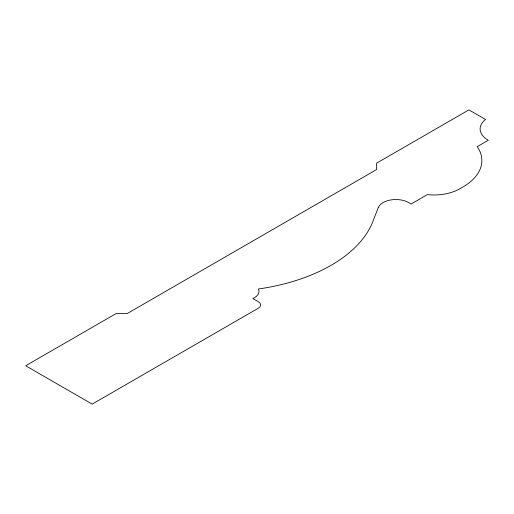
<?xml version="1.0" encoding="UTF-8"?>
<svg xmlns="http://www.w3.org/2000/svg" width="514" height="514" viewBox="0 0 514 514"><rect width="100%" height="100%" fill="white"/><g stroke="black" fill="none" stroke-linecap="round" stroke-linejoin="round"><path stroke-width="0.77" d="M378.259 207.669L372.823 221.592A155.408 89.725 0 0 1 258.388 288.984A15.793 9.117 0 0 1 252.843 298.583L258.388 301.782A7.832 4.523 0 0 1 258.388 308.175L92.179 404.132L25.7 365.75L116.28 313.456L127.363 313.456L376.64 169.536L376.64 163.137L468.909 109.867L485.531 119.46A27.57 15.915 0 0 0 488.3 140.251L477.217 146.651A64.777 37.4 0 0 1 460.595 188.272A36.166 20.881 0 0 1 427.359 194.626L411.116 204.007L408.649 202.587A18.067 10.428 0 0 0 390.852 199.94A18.067 10.428 0 0 0 378.259 207.669"/></g></svg>
